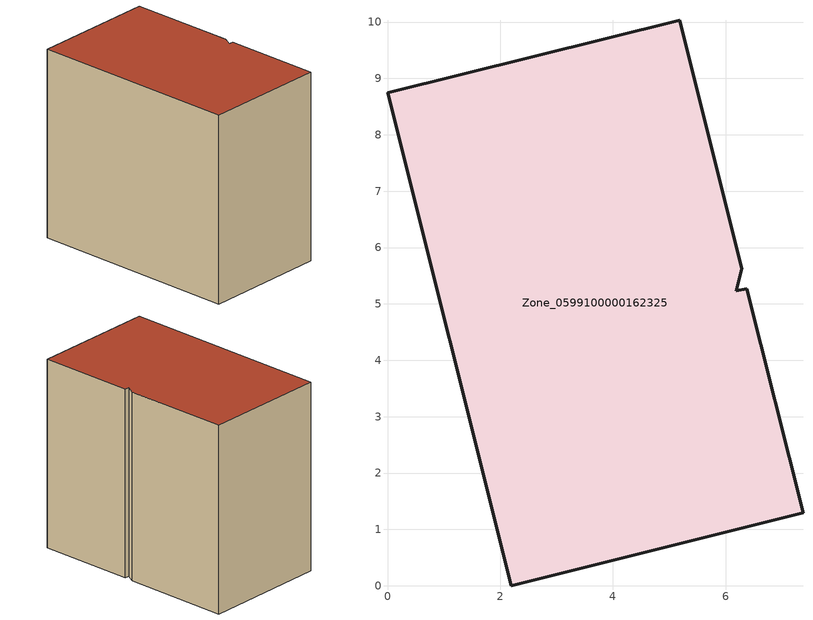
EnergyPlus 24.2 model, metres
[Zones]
Zone_0599100000162325
 floor ground (C_G): 6.28,5.63 6.19,5.23 6.37,5.27 7.37,1.29 2.19,0 0,8.74 5.18,10.03 z0
 wall outside (C_F): 2.19,0 7.37,1.29 6.37,5.27 6.19,5.23 6.28,5.63 5.18,10.03 0,8.74 2.19,0 z0:8.12
 roof outside (C_R): 6.19,5.23 6.28,5.63 5.18,10.03 0,8.74 2.19,0 7.37,1.29 6.37,5.27 z8.12
[BUILDING]
Pand.0599100000162325: North Axis=0; Terrain=City; Loads Convergence Tolerance Value=0.04; Temperature Convergence Tolerance Value=0.4; Solar Distribution=FullExterior; Maximum Number of Warmup Days=25; Minimum Number of Warmup Days=1
[Site:Location]
Rotterdam.The.Hague.AP_ZH_NLD Design_Conditions: Latitude=51.96; Longitude=4.45; Time Zone=1; Elevation=-4.5
[SITE:GROUNDTEMPERATURE:BUILDINGSURFACE]
18, 18, 18, 18, 18, 18, 18, 18, 18, 18, 18, 18
[MATERIAL] Thermal Absorptance=0.9; Solar Absorptance=0.7; Visible Absorptance=0.7
Name | Roughness | Thickness | Conductivity | Density | Specific Heat
G.TC.1975-1991 | MediumSmooth | 0.15 | 0.288461 | 540 | 1210
F.TC.1975-1991 | Rough | 0.3 | 0.230769 | 1920 | 840
R.TC.1975-1991 | MediumRough | 0.2 | 0.153846 | 1500 | 1000
[CONSTRUCTION]
C_G: G.TC.1975-1991
C_F: F.TC.1975-1991
C_R: R.TC.1975-1991
[ZONE]
Zone_0599100000162325: Type=1; Multiplier=1; Ceiling Height=Autocalculate; Volume=Autocalculate; Floor Area=autocalculate; Part of Total Floor Area=Yes
[ZONEINFILTRATION:DESIGNFLOWRATE]
Infil_Zone_0599100000162325: Zone or ZoneList or Space or SpaceList=Zone_0599100000162325; Schedule=AlwaysOn; Design Flow Rate Calculation Method=Flow/Area; Flow Rate per Floor Area=0.003; Constant Term Coefficient=1; Temperature Term Coefficient=0; Velocity Term Coefficient=0; Velocity Squared Term Coefficient=0
[HVACTEMPLATE:ZONE:IDEALLOADSAIRSYSTEM]
Zone_0599100000162325: Maximum Heating Supply Air Temperature=50; Minimum Cooling Supply Air Temperature=13; Maximum Heating Supply Air Humidity Ratio=0.0156; Minimum Cooling Supply Air Humidity Ratio=0.0077; Heating Limit=NoLimit; Cooling Limit=NoLimit; Dehumidification Control Type=ConstantSensibleHeatRatio; Cooling Sensible Heat Ratio=0.7; Dehumidification Setpoint=60; Humidification Control Type=None; Humidification Setpoint=30; Outdoor Air Method=None; Outdoor Air Flow Rate per Person=0.00944; Outdoor Air Flow Rate per Zone Floor Area=0; Outdoor Air Flow Rate per Zone=0; Demand Controlled Ventilation Type=None; Outdoor Air Economizer Type=NoEconomizer; Heat Recovery Type=None; Sensible Heat Recovery Effectiveness=0.7; Latent Heat Recovery Effectiveness=0.65
[ZONECONTROL:THERMOSTAT]
ThermostatControl_Zone_0599100000162325: Zone or ZoneList=Zone_0599100000162325; Control Type Schedule=DualSetpointControlType; Control 1=Thermostat_Zone_0599100000162325; Temperature Difference Between Cutout And Setpoint=0
[THERMOSTATSETPOINT:DUALSETPOINT]
Thermostat_Zone_0599100000162325: Heating Setpoint Temperature Schedule=HeatingSetpoint_Zone_0599100000162325; Cooling Setpoint Temperature Schedule=CoolingSetpoint_Zone_0599100000162325
[SCHEDULE:COMPACT]
HeatingSetpoint_Zone_0599100000162325: Through: 12/31, For: AllDays, Until: 24:00, 21
CoolingSetpoint_Zone_0599100000162325: Through: 12/31, For: AllDays, Until: 24:00, 24
DualSetpointControlType: Through: 12/31, For: AllDays, Until: 24:00, 4
AlwaysOn: Through: 12/31, For: AllDays, Until: 24:00, 1
